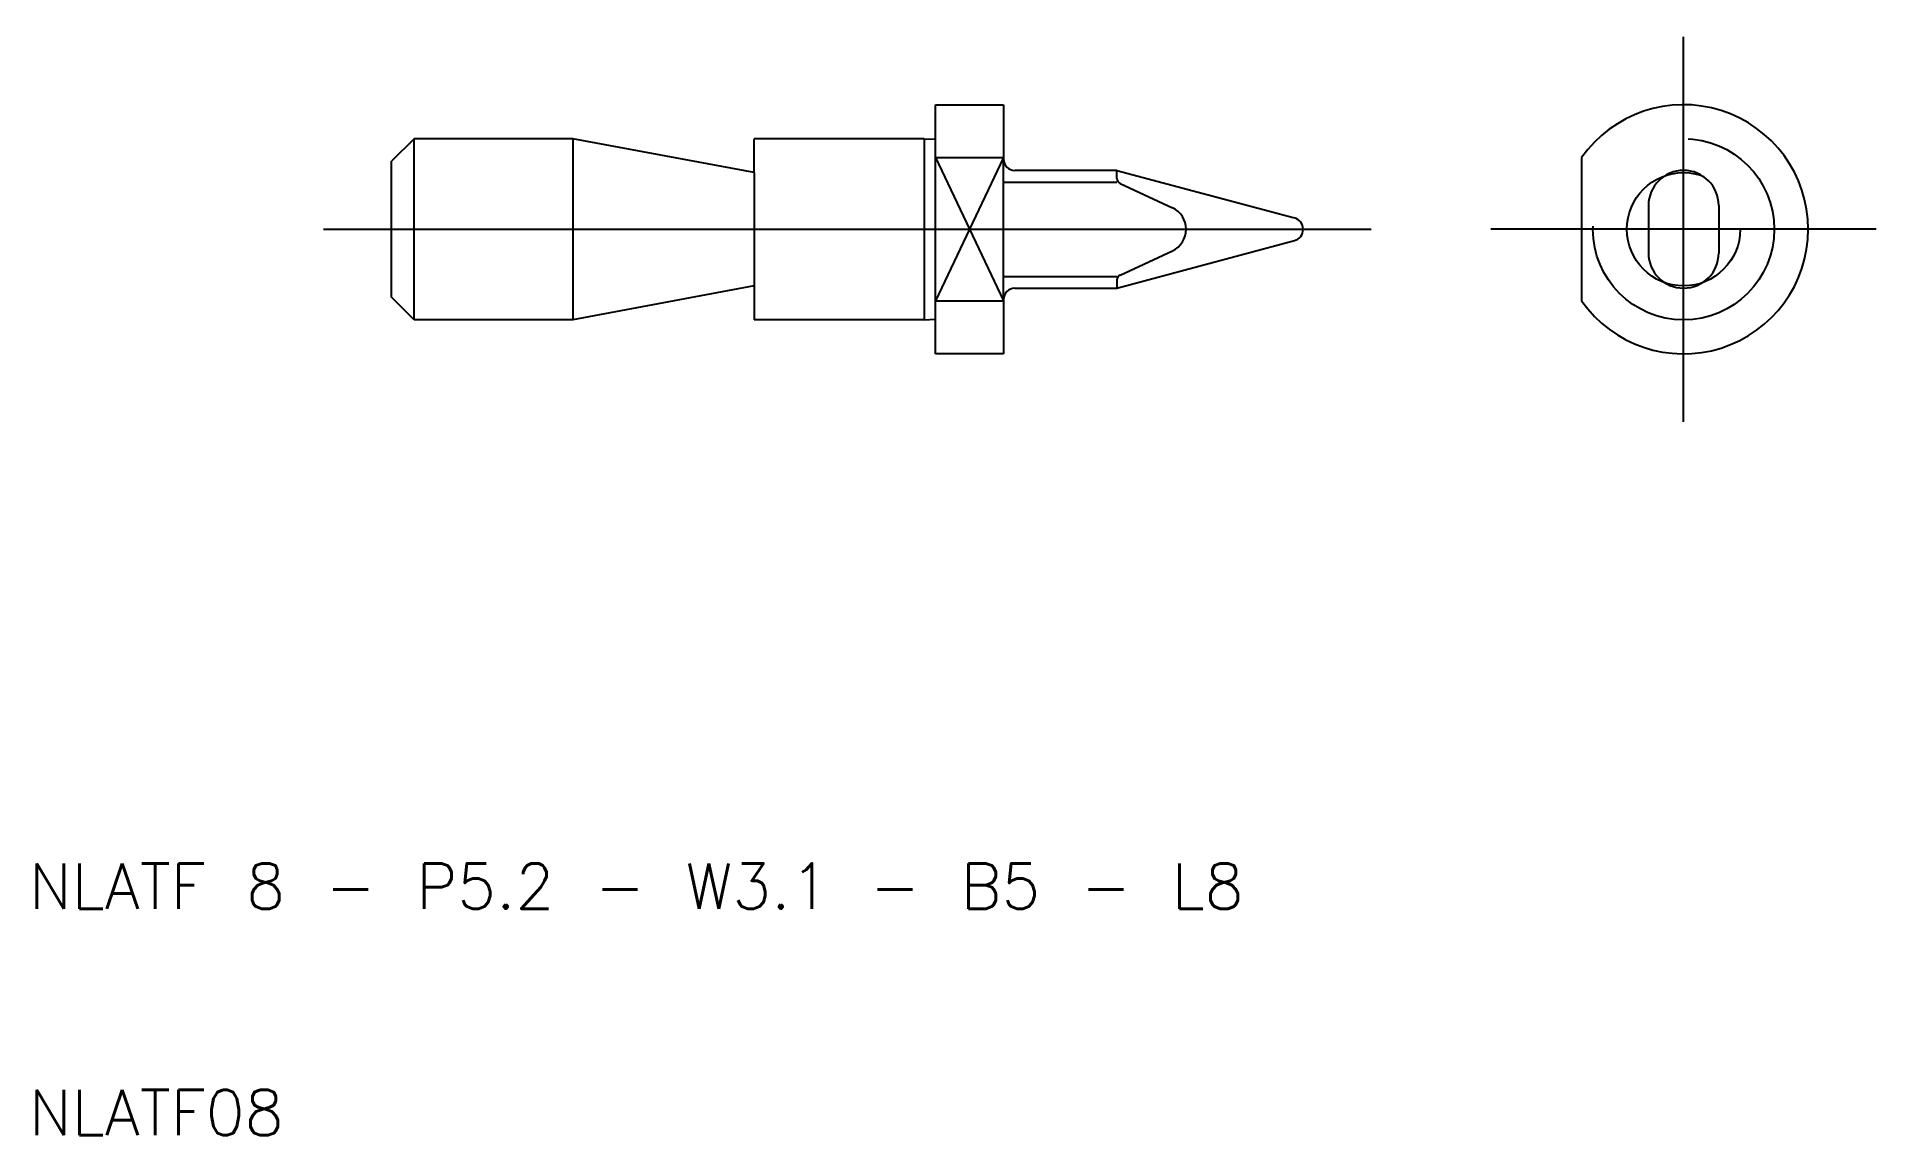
# Model space of a CAD drawing. Extents: x 10.3 to 91.5, y 10 to 58.5.
import ezdxf

# ---------------------------------------------------------------- set-up
doc = ezdxf.new("R2010")
doc.units = 0
doc.linetypes.add('CENTER', pattern=[50.8, 31.75, -6.35, 6.35, -6.35])
doc.linetypes.add('DASHED', pattern=[19.05, 12.7, -6.35])
doc.layers.get('0').update_dxf_attribs({"linetype": 'CONTINUOUS'})
doc.layers.add('CENTER', color=1, linetype='CENTER')
doc.styles.get("Standard").update_dxf_attribs({"font": 'txt.shx'})

msp = doc.modelspace()

# ---------------------------------------------------------------- linework, layer by layer
for p, q in [((50, 55.5), (53, 55.5)), ((50, 53.975), (50, 55.5)), ((53, 55.5), (53, 53.1)), ((27, 54), (26, 53)), ((34, 54), (27, 54)), ((27, 46), (27, 54)), ((42, 52.5), (34, 54)), ((34, 54), (34, 46)), ((49.5, 54), (42, 54)), ((42, 52.5), (42, 54)), ((49.5, 54), (50, 53.975)), ((49.5, 54), (49.5, 46)), ((50, 46.025), (50, 53.975)), ((26, 47), (26, 53)), ((50, 53.162), (53, 53.162)), ((53, 46.9), (53, 53.1)), ((78.5, 53.162), (78.5, 46.838)), ((42, 52.5), (42, 47.5)), ((53, 52.087), (58, 52.087)), ((58, 52.6), (53.5, 52.6)), ((58, 52.6), (65.829, 50.502)), ((58, 52.247), (58, 52.6)), ((58.144, 52.02), (60.448, 50.946)), ((81.45, 51.05), (81.45, 48.95)), ((84.55, 51.05), (84.55, 48.95)), ((58, 47.4), (65.829, 49.498)), ((58.144, 47.98), (60.448, 49.054)), ((53, 47.913), (58, 47.913)), ((42, 47.5), (34, 46)), ((42, 47.5), (42, 46)), ((53.5, 47.4), (58, 47.4)), ((58, 47.753), (58, 47.4)), ((27, 46), (26, 47)), ((50, 46.838), (53, 46.838)), ((53, 46.9), (53, 44.5)), ((34, 46), (27, 46)), ((49.5, 46), (42, 46)), ((49.5, 46), (50, 46.025)), ((50, 44.5), (50, 46.025)), ((53, 44.5), (50, 44.5))]:
    msp.add_line(p, q)
at = {"color": 3}
for p, q in [((53, 53.162), (50, 46.838)), ((50, 53.162), (53, 46.838))]:
    msp.add_line(p, q, dxfattribs=at)
at = {"color": 3, "linetype": 'DASHED'}
for radius in [4, 2.5]:
    msp.add_circle((83, 50), radius, dxfattribs=at)
for centre, radius, start, end in [((83, 50), 5.5, 215.0968, 144.9032), ((53.5, 53.1), 0.5, 180, 270), ((58.25, 52.247), 0.25, 180, 245), ((83, 51.05), 1.55, 0, 180), ((60.007, 50), 1.044, 295, 65), ((65.694, 50), 0.52, 285, 75), ((83, 48.95), 1.55, 180, 0), ((58.25, 47.753), 0.25, 115, 180), ((53.5, 46.9), 0.5, 90, 180)]:
    msp.add_arc(centre, radius, start, end)
at = {"layer": 'CENTER'}
for p, q in [((83, 41.5), (83, 58.5)), ((23, 50), (50, 50)), ((50, 50), (69.214, 50)), ((91.5, 50), (74.5, 50))]:
    msp.add_line(p, q, dxfattribs=at)

# ---------------------------------------------------------------- texts
for s, p in [('NLATF 8 - P5.2 - W3.1 - B5 - L8', (10, 20)), ('NLATF08', (10, 10))]:
    msp.add_text(s, height=2).set_placement(p)

doc.saveas('drawing.dxf')
